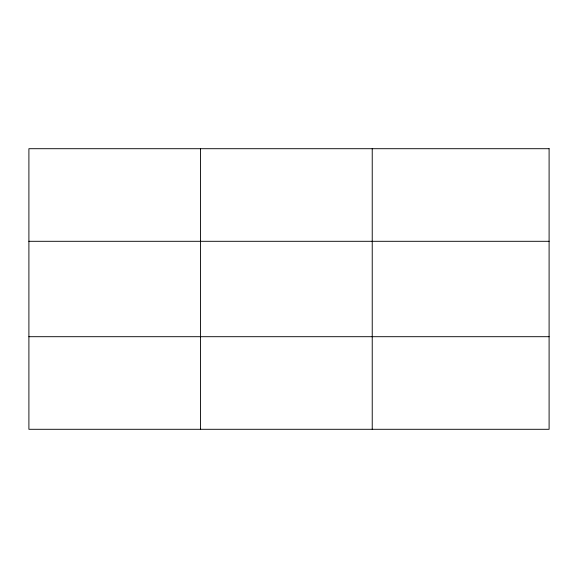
<?xml version="1.0" encoding="UTF-8"?>
<svg xmlns="http://www.w3.org/2000/svg" width="578" height="578" viewBox="0 0 578 578"><rect width="100%" height="100%" fill="white"/><g stroke="black" fill="none" stroke-linecap="round" stroke-linejoin="round"><path stroke-width="0.87" d="M200.566 429.295L200.566 148.705M372.232 429.295L372.232 148.705M28.9 241.301L549.1 241.301M28.9 336.699L549.1 336.699M549.1 148.705L28.9 148.705L28.9 429.295L549.1 429.295L549.1 148.705"/></g></svg>
